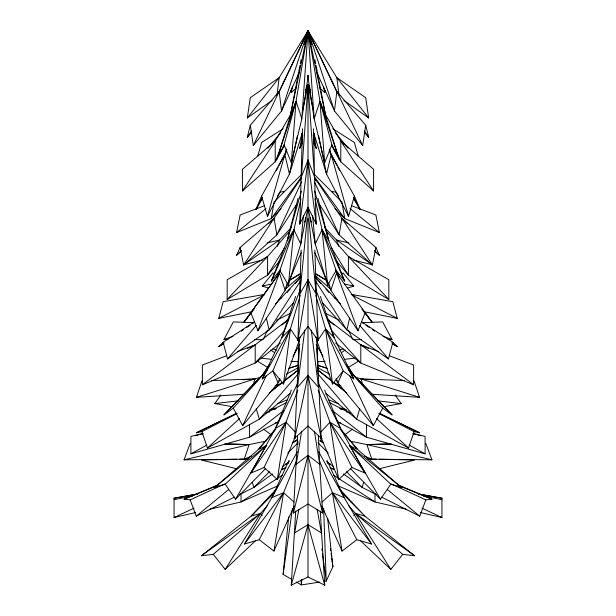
<?xml version="1.0" encoding="UTF-8"?>
<svg xmlns="http://www.w3.org/2000/svg" width="616" height="616" viewBox="0 0 616 616"><rect width="100%" height="100%" fill="white"/><g stroke="black" fill="none" stroke-linecap="round" stroke-linejoin="round"><path stroke-width="0.92" d="M297.805 444.791L297.836 440.971M298.375 373.157L298.899 346.662M302.487 128.744L299.807 224.078L308 207.138L308 84.577L309.925 87.903M301.185 249.98L297.898 340.317L308 326.403L318.102 340.317L314.815 249.98M298.606 360.722L299.06 348.263M299.13 341.934L294.795 438.13L308 426.002L321.205 438.13L316.87 341.934M301.694 133.302L301.44 139.062L299.807 148.364L302.672 142.435M298.136 365.827L298.437 359.143M297.613 435.45L293.362 513.005L308 504.042L308 208.47M295.711 511.095L291.26 585.2L308 577L324.74 585.2L320.289 511.095M308.909 86.271L308 84.577L301.44 176.915L308 159.975L314.56 176.915L316.193 224.078L308 207.138M291.314 162.639L301.817 118.749L296.05 101.232L284.099 144.783L291.314 162.639L296.05 101.232L308 30.8L336.852 77.678L368.684 117.972L365.696 97.674L336.852 77.678L338.9 94.364M307.553 35.459L308 30.8L362.709 145.561L365.696 125.264L336.852 91.476L334.457 110.942L362.709 145.561M303.457 215.492L300.731 244.013L288.365 285.108L279.887 270.424L293.94 229.737L300.97 198.852M307.176 218.695L299.915 293.793L308 279.872L316.085 293.793L308.824 218.695M301.871 579.225L301.332 584.923L319.773 582.074M291.391 579.186L283.106 574.405L288.673 516.947M288.365 285.108L293.94 229.737L300.731 244.013L308 207.446L315.269 244.013L327.635 285.108L336.113 270.424L322.06 229.737L315.03 198.852M302.117 133.426L301.44 139.062L302.826 135.489M277.1 94.364L279.148 77.678L308 30.8L333.964 85.947M283.46 384.038L298.914 341.464L290.429 328.89L272.857 370.955L283.46 384.038L290.429 328.89L300.431 294.941M299.391 337.66L298.914 341.464L300.108 336.806M299.807 224.078L308 159.975L316.193 224.078M304.72 330.168L297.436 387.433L308 375.306L318.564 387.433L311.28 330.168M283.106 574.405L292.438 508.685M247.316 117.972L250.304 97.674L279.148 77.678L247.316 117.972L272.11 100.431M308.277 75.229L301.817 118.749L308 30.8L309.948 35.189M297.851 382.952L275.429 428.49L250.812 473.119L264.072 467.498L277.323 479.456L286.032 422.237L297.836 390.051M301.617 431.246L296.288 464.264L308 455.301L319.712 464.264L322.638 513.005L308 504.042M297.328 451.813L271.81 497.674L244.46 544.013L259.19 539.724L273.92 551.058L283.591 492.685L296.512 460.891M297.898 340.317L308 279.872L318.102 340.317M274.058 202.025L271.248 218.595L236.606 232.555L240.125 214.999L264.233 205.782M298.845 509.386L294.61 532.871L308 524.67L321.39 532.871L317.155 509.386M307.007 89.99L308 84.577L308.816 86.317M299.946 65.396L290.282 115.985L276.892 159.19L284.099 144.783M300.308 63.525L301.024 59.775M290.467 90.875L291.314 92.569L292.538 86.178M319.581 204.674L339.131 234.835L372.364 265.019L375.875 247.463L341.942 218.256L314.36 177.393M297.459 135.435L289.451 174.051L267.429 216.339L261.631 196.05L284.815 154.431L286.625 148.987M302.726 110.01L308 84.577L308.77 86.325M294.795 438.13L308 375.306L321.205 438.13M349.595 318.179L346.908 329.983L388.457 358.928L392.846 342.265L361.63 321.868M307.569 86.448L308 84.577L310.233 89.844M251.798 132.224L247.316 137.237L250.304 125.264L279.148 91.476L308 30.8L311.765 39.655M304.581 44.352L305.498 40.741M305.952 38.931L306.406 37.122M307.315 33.51L308 30.8L334.457 110.942L317.048 73.027M293.362 513.005L308 455.301L322.638 513.005M298.067 198.26L287.156 240.771L271.402 281.05L279.887 270.424M252.645 311.573L218.757 318.349L223.154 301.678L264.634 294.417M291.26 585.2L308 524.67L324.74 585.2M267.429 216.339L284.815 154.431L289.451 174.051L302.41 132.571M287.241 282.89L285.139 290.259L257.996 330.777L250.851 312.736L279.425 273.034L280.619 270.416M304.581 222.114L305.898 217.51M257.68 156.341L261.631 142.512L283.221 128.69M307.492 32.579L308 30.8L308.593 32.625L308 30.8L282.036 85.947M301.401 190.999L287.156 240.771L293.94 229.737L271.402 281.05M313.59 132.571L326.549 174.051L348.571 216.339L354.369 196.05L331.185 154.431L329.375 148.987M306.968 88.15L308 84.577L310.71 92.746M253.161 385.077L254.97 378.94L260.452 377.223M359.736 408.685L356.633 419.211L408.57 448.071L414.06 431.631L378.994 413.559M299.807 148.364L302.633 139.316M307.415 86.402L308 84.577L309.794 90.005M273.496 220.004L274.058 218.256L301.64 177.393M283.945 157.111L284.815 154.431L279.017 165.473M276.892 159.19L296.05 101.232L290.282 115.985L308 30.8L308.508 32.579M284.068 156.941L286.463 149.703M306.206 90.005L308 84.577L308.585 86.402M305.29 92.746L308 84.577L309.032 88.15M277.323 246.385L279.425 240.048L291.391 227.527M335.381 270.416L336.575 273.034L330.861 290.259L358.004 330.777L365.149 312.736L372.287 322.53L361.908 309.07M243.928 394.278L196.45 397.343L201.94 380.904M295.588 296.442L281.943 337.406L262.247 378.963L272.857 370.955M265.912 441.164L249.08 444.575L244.198 459.19L184.053 459.821L190.159 443.505M363.763 482.213L362.039 487.372L376.468 494.571M285.27 154.231L286.863 149.703M257.996 330.777L279.425 273.034L285.139 290.259L301.108 252.776M381.558 497.112L419.742 516.185L425.841 499.869L431.947 499.176L397.451 484.6M279.826 378.363L278.124 382.813L242.658 425.664L233.318 408.146L266.228 371.332M300.454 288.973L281.943 337.406L290.429 328.89L262.247 378.963M307.723 75.229L314.183 118.749L324.686 162.639L331.901 144.783L319.95 101.232L308 30.8L306.052 35.189M291.376 390.082L275.429 428.49L286.032 422.237L295.395 432.232M277.323 479.456L295.526 436.205M304.235 39.655L308 30.8L308.685 33.51M280.057 150.373L275.213 161.777L242.427 190.952L242.427 169.285L275.213 141.049L291.122 113.644M305.767 89.844L308 84.577L308.431 86.448M262.655 198.183L255.84 209.648L261.631 196.05M307.23 86.325L308 84.577L313.275 110.01M273.92 551.058L294.209 505.921M241.033 251.621L236.606 255.224L240.125 247.463L274.058 218.256L276.869 234.835L243.636 265.019L240.125 247.463M263.586 338.831L267.513 330.184M342.981 371.571L337.876 382.813L373.342 425.664L382.682 408.146L349.773 371.332M298.952 73.027L281.543 110.942L253.291 145.561L250.304 125.264M289.058 460.26L271.81 497.674L283.591 492.685L293.994 502.063M327.612 518.164L332.894 566.697L326.226 581.073L324.378 581.358M301.532 181.859L276.869 234.835L296.419 204.674M276.538 277.6L280.165 269.816M279.602 91.114L281.227 87.665M307.184 86.317L308 84.577L308.993 89.99M242.658 425.664L266.197 375.829M253.291 145.561L279.148 91.476L281.543 110.942L308 30.8L325.718 115.985L339.108 159.19L331.901 144.783M276.584 277.716L279.864 270.925M264.072 467.498L286.032 422.237L250.812 473.119M319.781 87.949L324.686 92.569L325.533 90.875M259.19 539.724L283.591 492.685L244.46 544.013M255.84 209.648L262.077 197.751M276.345 170.57L278.132 167.175M227.812 339.455L223.985 339.431L233.318 321.914L253.422 322.638M307.091 86.271L308 84.577L314.56 176.915L313.513 128.744M277.231 277.123L279.425 273.034L243.713 322.53L254.092 309.07M279.98 379.518L278.124 382.813L273.019 371.571M292.962 356.441L299.892 344.128M284.623 145.299L275.213 161.777L275.213 141.049L272.233 144.721M277.523 196.119L279.887 192.046L284.569 191.545M275.706 429.298L258.32 449.58L214.853 487.225L225.202 484.238L235.551 499.176L263.255 451.189M264.21 449.534L266.597 445.399L258.32 449.58L275.367 428.967M306.075 87.903L308 84.577M341.164 409.525L342.08 407.938L340.74 409.293M284.761 247.509L267.59 275.129L227.181 299.491L227.181 279.741L267.59 256.541L289.689 231.169M299.946 180.904L301.455 178.478M274.174 492.838L251.174 516.077L201.455 555.717L213.298 554.354L225.133 569.384L260.645 513.344L267.498 505.428M300.739 280.588L269.092 329.983L227.543 358.928L223.154 342.265L254.37 321.868M269.369 364.564L263.194 374.189L223.985 414.884L233.318 408.146M268.83 365.434L263.194 374.189L266.305 370.932M243.636 265.019L274.058 218.256L268.615 223.639M242.427 190.952L275.213 141.049M232.81 406.783L214.853 403.572L220.844 394.925M353.776 515.623L355.355 513.344L364.826 516.077L414.545 555.717L402.702 554.354L355.355 513.344L348.502 505.428M350.45 468.645L380.449 499.176L390.798 484.238L401.147 487.225L357.68 449.58L340.294 429.298M247.316 137.237L251.705 130.923M276.407 95.426L279.148 91.476M301.316 177.169L271.248 218.595L281.112 208.624M243.713 322.53L250.851 312.736M360.414 540.702L390.867 569.384L402.702 554.354M268.514 288.103L262.247 286.063L272.857 272.988L274.613 273.673M315.892 336.806L317.086 341.464L332.54 384.038L343.143 370.955L325.571 328.89L315.569 294.941M267.914 148.156L280.588 132.786M279.171 261.5L267.59 275.129L267.59 256.541L265.35 258.281M298.645 373.265L259.367 419.211L207.43 448.071L201.94 431.631L237.006 413.559M227.543 358.928L256.225 325.456M293.524 302.625L269.092 329.983L266.405 318.179M284.168 330.861L255.193 363.04L202.387 384.777L202.387 365.026L226.549 355.779M286.948 292.592L290.136 289.058M295.241 283.399L300.985 277.031M276.522 488.904L251.174 516.077L260.645 513.344L262.224 515.623M275.367 304.088L300.824 276.915M320.605 432.232L329.968 422.237L318.164 390.051M227.181 299.491L267.59 256.541M223.985 414.884L267.329 369.839M235.551 499.176L265.55 468.645M269.492 471.633L253.961 487.372L239.532 494.571M287.734 453.16L297.867 442.896M223.662 343.682L218.757 346.685L223.154 342.265M274.736 201.347L301.209 174.775M236.606 255.224L241.372 250.52M291.314 92.569L296.219 87.949M225.133 569.384L255.586 540.702M225.202 484.238L266.597 445.399L214.853 487.225M207.43 448.071L239.593 418.464M320.474 436.205L338.677 479.456L351.929 467.498L365.188 473.119L340.571 428.49L318.149 382.952M322.006 502.063L332.409 492.685L344.19 497.674L371.54 544.013L356.81 539.724L332.409 492.685L319.488 460.891M285.747 288.835L300.824 275.568M213.298 554.354L260.645 513.344L201.455 555.717M346.762 412.297L348.202 411.057M289.905 393.624L259.367 419.211L256.264 408.685M218.549 484.6L184.053 499.176L190.159 499.869L196.258 516.185L228.536 489.643M236.606 232.555L265.981 208.608M280.334 343.074L255.193 363.04L255.193 344.821L287.634 319.989M269.161 393.07L282.605 382.428M284.099 381.242L298.29 370.016M281.858 324.986L287.834 320.281M283.229 410.911L249.449 437.221L190.906 453.853L190.906 436.436L202.987 433.356M271.733 390.521L282.313 382.297M284.577 380.534L298.175 369.962M321.791 505.921L342.08 551.058L356.81 539.724M202.387 384.777L255.193 344.821L237.291 351.667M344.952 434.711L352.552 429.075M341.326 352.745L345.114 349.988M272.472 473.95L253.961 487.372L252.237 482.213M282.498 466.682L289.435 461.653M218.757 346.685L224.224 342.935M241.387 331.146L243.728 329.545M246.847 327.396L249.973 325.256M252.314 323.646L254.654 322.045M292.284 443.327L297.004 440.117M282.182 475.352L241.033 501.94L209.409 509.309M292.654 442.519L296.696 439.916M348.51 367.382L358.835 360.945M290.429 279.903L300.015 274.089M278.494 299.746L281.781 297.751M289.235 280.303L300.654 273.573M190.906 453.853L206.799 445.068M286.363 374.205L298.845 367.352M278.848 421.375L249.449 437.221L249.449 424.27M218.757 318.349L263.871 295.126M265.573 413.267L286.786 402.448M276.599 320.258L290.182 313.398M196.258 516.185L234.442 497.112M201.94 431.631L196.45 432.763L236.898 413.09M196.45 432.763L228.236 417.61M229.953 416.793L235.974 413.929M197.651 493.909L174.066 498.213L174.066 517.54L194.071 508.123M247.401 348.464L255.193 344.821M190.159 499.869L224.817 483.922M277.793 485.87L241.033 501.94L241.033 493.501M339.555 350.273L343.097 348.779M251.29 456.24L244.198 459.19L248.849 458.135M293.824 438.53L295.595 437.791M281.566 469.646L285.093 468.175M281.566 469.454L285.97 467.66M184.053 499.176L217.902 485.423M277.839 403.596L287.595 399.722M337.876 275.059L339.632 274.366M341.387 273.673L343.143 272.988L353.753 286.063L347.486 288.103M223.985 339.431L232.964 336.321M275.136 385.616L281.504 383.483M196.45 397.343L254.97 378.94L211.411 380.549M288.796 368.345L298.86 365.196M261.954 295.38L264.672 294.533M288.996 368.16L298.044 365.38M195.549 435.72L198.337 434.988M200.2 434.496L202.987 433.764M262.801 259.998L243.713 264.788L279.425 240.048L267.444 242.858M337.999 423.269L340.794 422.576M379.556 468.691L414.545 460.037L379.217 459.22M285.647 464.041L288.442 463.371M184.053 459.821L249.08 444.575L226.026 443.805M174.066 517.54L195.457 512.558M262.247 286.063L271.641 284.014M174.066 499.676L192.669 495.88M383.19 406.783L401.147 403.572L395.156 394.925M174.066 498.213L197.651 494.078M269.685 409.463L276.315 408.37M288.242 394.471L290.121 394.202M214.853 403.572L238.377 400.854M344.244 359.374L354.716 358.181M242.612 379.741L250.219 379.248M252.121 379.125L254.97 378.94M317.548 361.754L325.194 361.292M385.693 444.444L389.474 444.267M362.578 322.638L382.682 321.914L392.015 339.431L388.188 339.455M350.088 441.164L366.92 444.575L389.974 443.805M236.783 459.22L201.455 460.037L236.444 468.691M239.647 459.151L248.24 458.951M425.841 443.505L431.947 459.821L371.802 459.19L366.92 444.575L391.63 444.128M352.806 339.701L361.415 339.639M254.585 339.639L263.194 339.701M224.37 444.128L249.08 444.575M367.76 458.951L376.353 459.151M355.548 377.223L361.03 378.94L404.589 380.549M226.526 444.267L230.307 444.444M290.806 361.292L298.452 361.754M362.839 385.077L361.03 378.94L363.879 379.125M365.781 379.248L373.388 379.741M372.072 394.278L419.55 397.343L414.06 380.904M331.431 191.545L336.113 192.046L338.477 196.119M261.284 358.181L271.756 359.374M377.623 400.854L401.147 403.572M325.879 394.202L327.758 394.471M339.685 408.37L346.315 409.463M351.366 294.417L392.846 301.678L397.243 318.349L363.355 311.573M418.349 494.078L441.934 498.213L441.934 517.54L420.543 512.558M418.349 493.909L441.934 498.213M423.331 495.88L441.934 499.676M414.06 431.631L419.55 432.763L379.102 413.09M344.359 284.014L353.753 286.063M367.151 458.135L371.802 459.19L364.71 456.24M406.591 509.309L374.967 501.94L338.207 485.87M348.556 242.858L336.575 240.048L324.609 227.527M366.92 444.575L431.947 459.821M327.558 463.371L330.353 464.041M275.206 422.576L278.001 423.269M353.199 259.998L372.287 264.788L336.575 240.048L338.677 246.385M413.013 433.356L425.094 436.436L425.094 453.853L366.551 437.221L337.152 421.375M413.013 433.764L415.8 434.496M417.663 434.988L420.451 435.72M317.956 365.38L327.004 368.16M351.328 294.533L354.046 295.38M317.14 365.196L327.204 368.345M361.03 378.94L419.55 397.343M334.496 383.483L340.864 385.616M383.036 336.321L392.015 339.431M351.767 205.782L375.875 214.999L379.394 232.555L344.752 218.595L334.888 208.624M328.366 319.989L360.807 344.821L378.709 351.667M389.451 355.779L413.613 365.026L413.613 384.777L360.807 363.04L335.666 343.074M276.368 274.366L278.124 275.059M328.405 399.722L338.161 403.596M398.098 485.423L431.947 499.176M330.03 467.66L334.434 469.454M330.908 468.175L334.434 469.646M320.405 437.791L322.176 438.53M272.903 348.779L276.445 350.273M391.183 483.922L425.841 499.869M331.832 330.861L360.807 363.04L360.807 344.821L368.599 348.464M421.929 508.123L441.934 517.54M380.026 413.929L386.047 416.793M387.764 417.61L419.55 432.763M325.818 313.398L339.401 320.258M329.214 402.448L350.427 413.267M352.129 295.126L397.243 318.349M317.155 367.352L329.637 374.205M409.201 445.068L425.094 453.853M326.311 231.169L348.41 256.541L388.819 279.741L388.819 299.491L348.41 275.129L336.829 261.5M296.358 582.051L301.332 584.923L301.17 580.118M315.346 273.573L326.765 280.303M315.985 274.089L325.571 279.903M334.219 297.751L337.506 299.746M392.338 343.682L397.243 346.685L392.846 342.265M257.165 360.945L267.49 367.382M332.779 128.69L354.369 142.512L358.32 156.341M320.921 440.956L323.346 442.519M333.818 475.352L374.967 501.94L374.967 493.501M319.781 440.656L323.716 443.327M361.346 322.045L363.686 323.646M366.027 325.256L369.153 327.396M372.272 329.545L374.613 331.146M391.776 342.935L397.243 346.685M343.89 100.431L368.684 117.972M414.545 555.717L355.355 513.344L390.867 569.384M382.682 408.146L392.015 414.884L348.671 369.839M326.565 461.653L333.502 466.682M343.528 473.95L362.039 487.372L346.508 471.633M270.886 349.988L274.674 352.745M263.448 429.075L271.048 434.711M343.143 370.955L353.753 378.963L334.057 337.406L315.546 288.973M360.807 344.821L413.613 384.777M331.239 247.509L348.41 275.129L348.41 256.541L350.65 258.281M317.825 369.962L331.423 380.534M333.687 382.297L344.267 390.521M332.771 410.911L366.551 437.221L366.551 424.27M328.166 320.281L334.142 324.986M317.71 370.016L331.901 381.242M333.395 382.428L346.839 393.07M401.147 487.225L349.403 445.399L351.79 449.534M350.019 208.608L379.394 232.555M374.967 251.621L379.394 255.224L375.875 247.463M387.464 489.643L419.742 516.185M326.095 393.624L356.633 419.211L317.356 373.265M267.798 411.057L269.238 412.297M324.878 113.644L340.787 141.049L373.573 169.285L373.573 190.952L340.787 161.777L331.377 145.299M315.176 275.568L330.253 288.835M376.407 418.464L408.57 448.071M390.798 484.238L349.403 445.399L357.68 449.58L340.633 428.967M347.385 223.639L341.942 218.256L339.131 234.835L314.468 181.859M374.628 250.52L379.394 255.224M314.791 174.775L341.264 201.347M341.826 492.838L364.826 516.077L339.478 488.904M318.133 442.896L328.266 453.16M275.26 409.293L273.92 407.938L274.836 409.525M392.015 414.884L349.695 370.932M348.41 256.541L388.819 299.491M315.176 276.915L340.633 304.088M315.015 277.031L320.759 283.399M325.864 289.058L329.052 292.592M364.202 132.224L368.684 137.237L365.696 125.264M322.476 302.625L346.908 329.983L315.261 280.588M359.775 325.456L388.457 358.928M335.412 132.786L348.086 148.156M335.943 150.373L340.787 161.777L340.787 141.049L343.767 144.721M336.113 270.424L344.598 281.05L328.844 240.771L314.599 190.999M371.54 544.013L332.409 492.685L342.08 551.058M314.684 177.169L344.752 218.595L341.942 202.025M358.004 330.777L336.575 273.034L372.287 322.53M336.852 91.476L339.593 95.426M364.295 130.923L368.684 137.237M365.188 473.119L329.968 422.237L338.677 479.456M340.787 141.049L373.573 190.952M372.364 265.019L341.942 218.256L342.504 220.004M347.17 365.434L352.806 374.189L346.631 364.564M314.545 178.478L316.054 180.904M353.345 198.183L360.16 209.648L354.369 196.05M352.745 451.189L380.449 499.176M353.753 378.963L325.571 328.89L317.086 341.464L316.609 337.66M316.108 344.128L323.038 356.441M336.02 379.518L337.876 382.813L336.174 378.363M318.672 451.813L344.19 497.674L326.942 460.26M336.575 273.034L338.769 277.123M336.983 165.473L331.185 154.431L326.549 174.051L318.541 135.435M337.868 167.175L339.655 170.57M353.923 197.751L360.16 209.648M313.328 142.435L316.193 148.364L313.883 133.426M336.136 270.925L339.416 277.716M351.929 467.498L329.968 422.237L340.571 428.49L324.624 390.082M349.803 375.829L373.342 425.664M334.773 87.665L336.398 91.114M335.835 269.816L339.462 277.6M348.487 330.184L352.414 338.831M344.598 281.05L322.06 229.737L315.269 244.013L312.543 215.492M314.892 252.776L330.861 290.259L328.759 282.89M313.174 135.489L314.56 139.062L314.306 133.302M329.137 149.703L330.73 154.231M320.412 296.442L334.057 337.406L325.571 328.89L332.54 384.038M339.108 159.19L319.95 101.232L314.183 118.749L308 30.8L307.407 32.625L308 30.8L308.447 35.459M329.537 149.703L331.932 156.941M332.055 157.111L331.185 154.431L348.571 216.339M313.367 139.316L316.193 148.364M310.102 217.51L311.419 222.114M317.933 198.26L328.844 240.771L322.06 229.737L327.635 285.108M309.594 37.122L310.048 38.931M310.502 40.741L311.419 44.352M323.462 86.178L324.686 92.569M314.976 59.775L315.692 63.525M316.054 65.396L325.718 115.985L319.95 101.232L324.686 162.639M314.383 431.246L319.712 464.264L318.387 435.45M330.438 548.679L330.7 550.573M331.085 553.422L331.477 556.263M331.731 558.165L332.894 566.697M321.852 548.779L322.106 550.681M322.491 553.53L326.226 581.073L323.631 508.061M317.871 372.203L317.101 346.662M320.805 437.16L320.975 440.979M316.94 348.263L317.394 360.722M317.563 359.143L317.625 365.835M308 504.581L308 577"/></g></svg>
